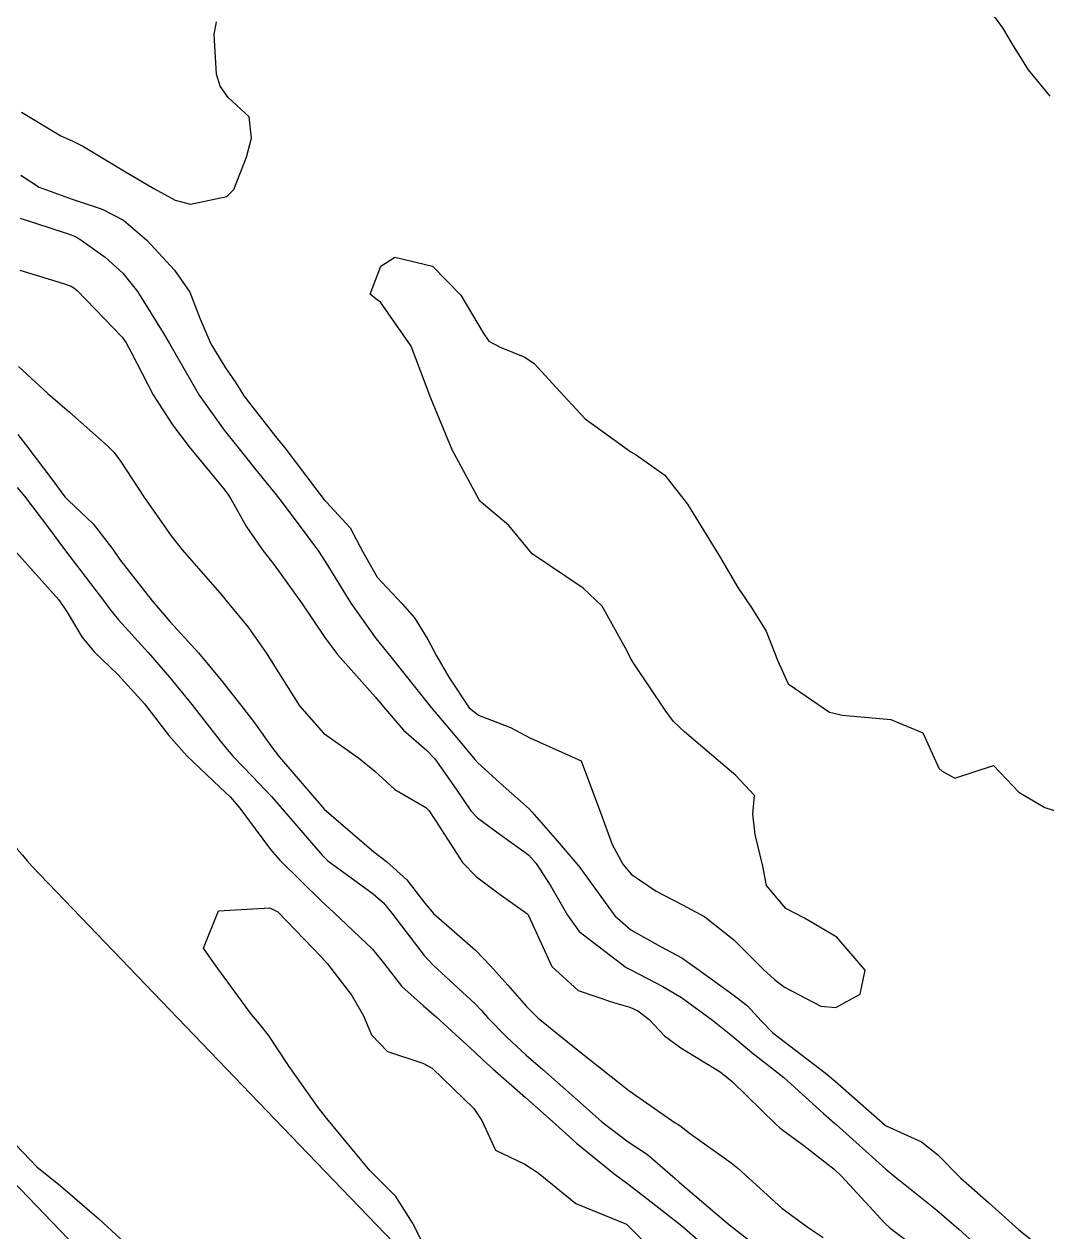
# Model space of a CAD drawing. Header units: metres. Extents: x 298520 to 308411, y 7433745 to 7450750.
# Drawn here: x 302827.25 to 302866.92, y 7440898.65 to 7440945.51 of the extents above; entities that cross this region are included whole.
import ezdxf

# ---------------------------------------------------------------- set-up
doc = ezdxf.new("R2010")
doc.units = ezdxf.units.M
doc.header["$LTSCALE"] = 10
for name, color, linetype in [('Curvas de Nivel 1m', 11, 'Continuous'), ('Curvas de Nivel 5m', 15, 'Continuous'), ('Vias Primárias', 230, 'Continuous')]:
    doc.layers.add(name, color=color, linetype=linetype)

msp = doc.modelspace()

# ---------------------------------------------------------------- linework, layer by layer
at = {"layer": 'Curvas de Nivel 1m', "flags": 128}
for points, elevation in [([(302864.187, 7440946.75), (302865.192, 7440945.361), (302865.573, 7440944.734), (302866.188, 7440943.74), (302867.036, 7440942.712)], 756), ([(302827.152, 7440942.089), (302828.667, 7440941.175), (302829.14, 7440940.965), (302829.547, 7440940.753), (302831.123, 7440939.821), (302832.275, 7440939.128), (302833.108, 7440938.671), (302833.703, 7440938.518), (302835.11, 7440938.817), (302835.385, 7440939.096), (302835.871, 7440940.35), (302836.063, 7440941.086), (302835.972, 7440941.908), (302835.159, 7440942.665), (302834.853, 7440943.103), (302834.713, 7440943.561), (302834.618, 7440945.106), (302834.705, 7440945.598)], 756), ([(302827.12, 7440939.651), (302827.83, 7440939.183), (302829.108, 7440938.712), (302830.279, 7440938.326), (302831.1, 7440937.898), (302832.009, 7440937.131), (302833.081, 7440935.962), (302833.681, 7440935.114), (302834.069, 7440934.099), (302834.492, 7440933.106), (302835.034, 7440932.216), (302835.486, 7440931.552), (302835.777, 7440931.089), (302836.999, 7440929.502), (302837.36, 7440929.066), (302838.601, 7440927.43), (302838.888, 7440927.051), (302838.972, 7440926.958), (302839.89, 7440925.964), (302840.39, 7440925.028), (302840.938, 7440924.055), (302841.907, 7440923.015), (302842.389, 7440922.479), (302842.909, 7440921.629), (302843.243, 7440920.997), (302843.716, 7440920.167), (302844.509, 7440918.984), (302844.87, 7440918.695), (302846.118, 7440918.214), (302846.862, 7440917.822), (302848.853, 7440916.93), (302849.603, 7440914.922), (302850.055, 7440913.677), (302850.473, 7440912.913), (302850.799, 7440912.525), (302851.77, 7440911.873), (302852.788, 7440911.342), (302853.654, 7440910.871), (302854.77, 7440909.983), (302855.91, 7440908.843), (302856.358, 7440908.445), (302856.746, 7440908.147), (302858.146, 7440907.409), (302858.738, 7440907.351), (302859.671, 7440907.873), (302859.874, 7440908.799), (302858.772, 7440910.077), (302857.521, 7440910.823), (302856.787, 7440911.197), (302856.037, 7440912.083), (302855.897, 7440912.844), (302855.604, 7440914.065), (302855.507, 7440914.85), (302855.574, 7440915.583), (302854.848, 7440916.358), (302854.257, 7440916.866), (302852.865, 7440918.056), (302852.432, 7440918.45), (302852.112, 7440918.891), (302850.9, 7440920.697), (302850.772, 7440920.911), (302850.644, 7440921.174), (302849.675, 7440922.922), (302848.933, 7440923.618), (302846.953, 7440924.95), (302846.05, 7440926.05), (302844.973, 7440926.955), (302844.948, 7440926.98), (302844.903, 7440927.051), (302843.85, 7440928.991), (302843.023, 7440931), (302842.26, 7440933.008), (302841.068, 7440934.719), (302840.896, 7440934.848), (302840.67, 7440935.026), (302841.084, 7440936.121), (302841.632, 7440936.47), (302843.084, 7440936.112), (302844.185, 7440934.989), (302845.051, 7440933.524), (302845.277, 7440933.208), (302845.709, 7440932.97), (302846.666, 7440932.583), (302847.037, 7440932.343), (302848.33, 7440930.937), (302849.012, 7440930.195), (302850.784, 7440928.912), (302850.992, 7440928.798), (302852.1, 7440928.009), (302852.973, 7440926.88), (302854.22, 7440924.867), (302854.935, 7440923.653), (302855.468, 7440922.852), (302856.031, 7440921.96), (302856.47, 7440920.836), (302856.889, 7440919.916), (302858.483, 7440918.814), (302858.872, 7440918.716), (302858.979, 7440918.702), (302860.87, 7440918.527), (302862.11, 7440918.016), (302862.677, 7440916.763), (302862.728, 7440916.638), (302862.851, 7440916.522), (302863.347, 7440916.256), (302864.853, 7440916.74), (302865.826, 7440915.709), (302866.837, 7440915.111), (302868.149, 7440914.697)], 757), ([(302827.101, 7440937.978), (302828.875, 7440937.392), (302829.094, 7440937.324), (302829.207, 7440937.282), (302829.412, 7440937.165), (302830.396, 7440936.46), (302831.08, 7440935.841), (302831.641, 7440935.134), (302832.643, 7440933.53), (302832.887, 7440933.122), (302833.04, 7440932.845), (302834.04, 7440931.11), (302835.003, 7440929.753), (302835.539, 7440929.092), (302836.185, 7440928.282), (302836.975, 7440927.308), (302837.161, 7440927.068), (302837.8, 7440926.226), (302838.663, 7440925.053), (302838.947, 7440924.624), (302839.921, 7440923.04), (302840.909, 7440921.661), (302841.192, 7440921.312), (302841.42, 7440921.022), (302842.876, 7440919.193), (302843.034, 7440918.998), (302844.026, 7440917.823), (302844.736, 7440916.981), (302844.852, 7440916.852), (302845.835, 7440915.957), (302846.834, 7440915.059), (302846.941, 7440914.949), (302847.844, 7440913.914), (302848.691, 7440912.931), (302848.801, 7440912.786), (302850.157, 7440910.916), (302850.775, 7440910.367), (302851.938, 7440909.72), (302852.759, 7440909.285), (302853.346, 7440908.874), (302854.743, 7440907.863), (302855.311, 7440907.424), (302855.841, 7440906.843), (302856.282, 7440906.39), (302856.725, 7440906.04), (302858.319, 7440904.814), (302858.708, 7440904.491), (302860.646, 7440902.79), (302860.683, 7440902.766), (302862.051, 7440902.144), (302862.672, 7440901.649), (302863.566, 7440900.751), (302864.649, 7440899.785), (302865.836, 7440898.728), (302866.627, 7440898.096)], 758), ([(302827.081, 7440935.96), (302828.813, 7440935.435), (302829.075, 7440935.34), (302829.181, 7440935.275), (302829.304, 7440935.167), (302831.046, 7440933.361), (302831.203, 7440933.138), (302831.399, 7440932.777), (302832.26, 7440931.128), (302833.006, 7440929.966), (302833.65, 7440929.113), (302834.977, 7440927.488), (302835.15, 7440927.273), (302835.267, 7440927.096), (302835.877, 7440926.001), (302836.523, 7440925.076), (302836.945, 7440924.533), (302838.006, 7440923.059), (302838.91, 7440921.711), (302839.41, 7440921.045), (302840.878, 7440919.401), (302841.184, 7440919.025), (302841.959, 7440918.109), (302842.856, 7440917.337), (302843.181, 7440916.997), (302844.005, 7440915.825), (302844.581, 7440914.983), (302844.829, 7440914.71), (302845.713, 7440914.073), (302846.808, 7440913.272), (302847.109, 7440912.947), (302847.676, 7440912.06), (302848.322, 7440910.935), (302848.774, 7440910.305), (302850.606, 7440908.911), (302850.752, 7440908.832), (302852.028, 7440908.173), (302852.741, 7440907.737), (302853.948, 7440906.868), (302854.727, 7440906.236), (302855.477, 7440905.605), (302856.474, 7440904.834), (302856.71, 7440904.642), (302858.259, 7440903.245), (302858.684, 7440902.862), (302858.739, 7440902.809), (302860.666, 7440901.078), (302860.826, 7440900.949), (302861.032, 7440900.784), (302862.644, 7440899.489), (302863.508, 7440898.751), (302864.623, 7440897.737)], 759), ([(302826.999, 7440929.585), (302827.321, 7440929.187), (302828.358, 7440927.797), (302828.831, 7440927.171), (302828.971, 7440927.023), (302829.931, 7440926.124), (302830.673, 7440925.144), (302830.947, 7440924.754), (302832.22, 7440923.127), (302832.915, 7440922.323), (302834.007, 7440921.109), (302834.887, 7440920.05), (302835.657, 7440919.088), (302836.187, 7440918.401), (302836.857, 7440917.455), (302837.148, 7440917.067), (302838.834, 7440915.11), (302838.893, 7440915.049), (302840.808, 7440913.394), (302841.298, 7440913.023), (302842.097, 7440912.311), (302842.787, 7440911.4), (302843.121, 7440910.997), (302844.762, 7440909.577), (302845.344, 7440908.971), (302846.006, 7440908.221), (302846.737, 7440907.388), (302847.186, 7440906.945), (302848.721, 7440905.704), (302849.702, 7440904.92), (302850.701, 7440904.138), (302852.504, 7440902.883), (302852.618, 7440902.816), (302852.682, 7440902.774), (302853.101, 7440902.453), (302854.668, 7440901.326), (302854.93, 7440901.12), (302855.234, 7440900.851), (302856.644, 7440899.575), (302857.656, 7440898.82), (302858.245, 7440898.432)], 761), ([(302826.976, 7440927.53), (302827.265, 7440927.187), (302828.228, 7440925.91), (302828.781, 7440925.172), (302828.95, 7440924.951), (302830.33, 7440923.149), (302830.578, 7440922.804), (302830.915, 7440922.398), (302832.056, 7440921.128), (302832.889, 7440920.169), (302833.757, 7440919.111), (302834.859, 7440917.704), (302835.124, 7440917.364), (302835.357, 7440917.092), (302836.095, 7440916.331), (302836.838, 7440915.544), (302837.252, 7440915.066), (302838.806, 7440913.262), (302839.035, 7440913.048), (302840.79, 7440911.761), (302841.184, 7440911.421), (302841.507, 7440911.019), (302842.759, 7440909.377), (302843.109, 7440908.996), (302844.738, 7440907.491), (302844.991, 7440907.232), (302845.228, 7440906.973), (302845.973, 7440906.209), (302846.719, 7440905.511), (302847.364, 7440904.943), (302848.696, 7440903.777), (302849.651, 7440902.92), (302850.675, 7440902.149), (302851.424, 7440901.652), (302852.307, 7440900.885), (302852.498, 7440900.719), (302852.66, 7440900.583), (302854.39, 7440899.11), (302854.634, 7440898.903), (302854.692, 7440898.859), (302855.788, 7440898.006)], 762), ([(302826.95, 7440925.01), (302828.597, 7440923.173), (302828.918, 7440922.695), (302829.482, 7440921.735), (302829.972, 7440921.154), (302830.89, 7440920.275), (302831.923, 7440919.13), (302832.861, 7440917.912), (302833.554, 7440917.113), (302834.841, 7440915.903), (302835.257, 7440915.514), (302835.622, 7440915.088), (302836.809, 7440913.488), (302837.168, 7440913.066), (302838.787, 7440911.475), (302839.265, 7440911.045), (302840.762, 7440909.624), (302841.236, 7440909.023), (302841.904, 7440908.172), (302842.737, 7440907.415), (302843.229, 7440906.995), (302844.719, 7440905.632), (302845.055, 7440905.314), (302845.429, 7440904.969), (302846.697, 7440903.868), (302847.736, 7440902.939), (302848.675, 7440902.092), (302850.118, 7440900.915), (302850.659, 7440900.51), (302851.574, 7440899.818), (302852.644, 7440898.972), (302852.758, 7440898.879), (302854.617, 7440897.257)], 763), ([(302842.633, 7440898.367), (302842.317, 7440899.005), (302841.66, 7440900.022), (302840.663, 7440901.03), (302838.994, 7440903.047), (302838.689, 7440903.427), (302837.53, 7440905.062), (302836.725, 7440906.278), (302836.374, 7440906.72), (302836.066, 7440907.08), (302834.76, 7440908.874), (302834.589, 7440909.102), (302834.212, 7440909.662), (302834.783, 7440911.1), (302836.784, 7440911.227), (302837.091, 7440911.067), (302838.766, 7440909.325), (302839.016, 7440909.047), (302839.963, 7440907.819), (302840.41, 7440907.033), (302840.726, 7440906.3), (302841.349, 7440905.65), (302842.715, 7440905.19), (302843.075, 7440904.996), (302844.69, 7440903.435), (302845.008, 7440902.975), (302845.529, 7440901.825), (302846.666, 7440901.27), (302847.19, 7440900.945), (302848.651, 7440899.752), (302850.607, 7440898.947), (302850.643, 7440898.926), (302852.614, 7440896.926)], 764), ([(302826.674, 7440902.298), (302827.744, 7440901.179), (302828.656, 7440900.43), (302830.148, 7440899.155), (302830.636, 7440898.7), (302832.327, 7440897.124)], 764)]:
    msp.add_lwpolyline(points, dxfattribs=dict(at, elevation=elevation))
at = {"layer": 'Curvas de Nivel 5m', "elevation": 760, "flags": 128}
msp.add_lwpolyline([(302827.033, 7440932.219), (302828.163, 7440931.179), (302829.012, 7440930.458), (302830.485, 7440929.148), (302830.737, 7440928.891), (302830.987, 7440928.551), (302831.924, 7440927.13), (302832.958, 7440925.659), (302833.382, 7440925.116), (302834.926, 7440923.333), (302835.13, 7440923.097), (302835.942, 7440922.113), (302836.667, 7440921.074), (302836.897, 7440920.702), (302837.927, 7440919.059), (302838.862, 7440917.996), (302840.222, 7440917.036), (302840.848, 7440916.523), (302841.634, 7440915.811), (302842.834, 7440915.109), (302842.952, 7440914.999), (302843.207, 7440914.616), (302844.252, 7440912.986), (302844.797, 7440912.427), (302845.625, 7440911.801), (302846.783, 7440910.97), (302846.798, 7440910.95), (302846.813, 7440910.919), (302847.716, 7440908.94), (302848.744, 7440908.008), (302850.107, 7440907.549), (302850.738, 7440907.369), (302851.052, 7440907.221), (302851.481, 7440906.899), (302852.089, 7440906.252), (302852.722, 7440905.787), (302854.24, 7440904.865), (302854.707, 7440904.489), (302856.401, 7440902.834), (302856.545, 7440902.696), (302856.681, 7440902.591), (302857.496, 7440902), (302858.666, 7440901.077), (302858.949, 7440900.807), (302860.636, 7440898.986), (302860.838, 7440898.787), (302861.871, 7440898.017)], dxfattribs=at)
at = {"layer": 'Vias Primárias'}
msp.add_lwpolyline([(302667.229, 7441184.589), (302722.49, 7441079.281), (302772.016, 7440983.908), (302774.439, 7440978.908), (302780.872, 7440966.531), (302785.139, 7440958.667), (302788.834, 7440952.388), (302796.261, 7440940.559), (302802.275, 7440931.174, 0.029539), (302808.111, 7440923.151, -0.016369), (302814.553, 7440914.769, 0.024182), (302820.919, 7440906.748), (302831.429, 7440895.804), (302840.26, 7440886.627), (302848.316, 7440879.035, 0.017718), (302854.951, 7440873.213, -0.009727), (302865.271, 7440864.444, 0.030274), (302868.676, 7440861.784, -0.024749), (302876.381, 7440855.899), (302889.918, 7440845.404), (302916.322, 7440825.196), (302932.556, 7440812.508), (302967.183, 7440785.906)], format="xyb", dxfattribs=at)
at = {"layer": 'Vias Primárias', "elevation": 722.311}
msp.add_lwpolyline([(302821.865, 7440920.016, 0.02366), (302827.557, 7440912.83), (302837.917, 7440902.041), (302846.592, 7440893.026)], format="xyb", dxfattribs=at)

doc.saveas('drawing.dxf')
